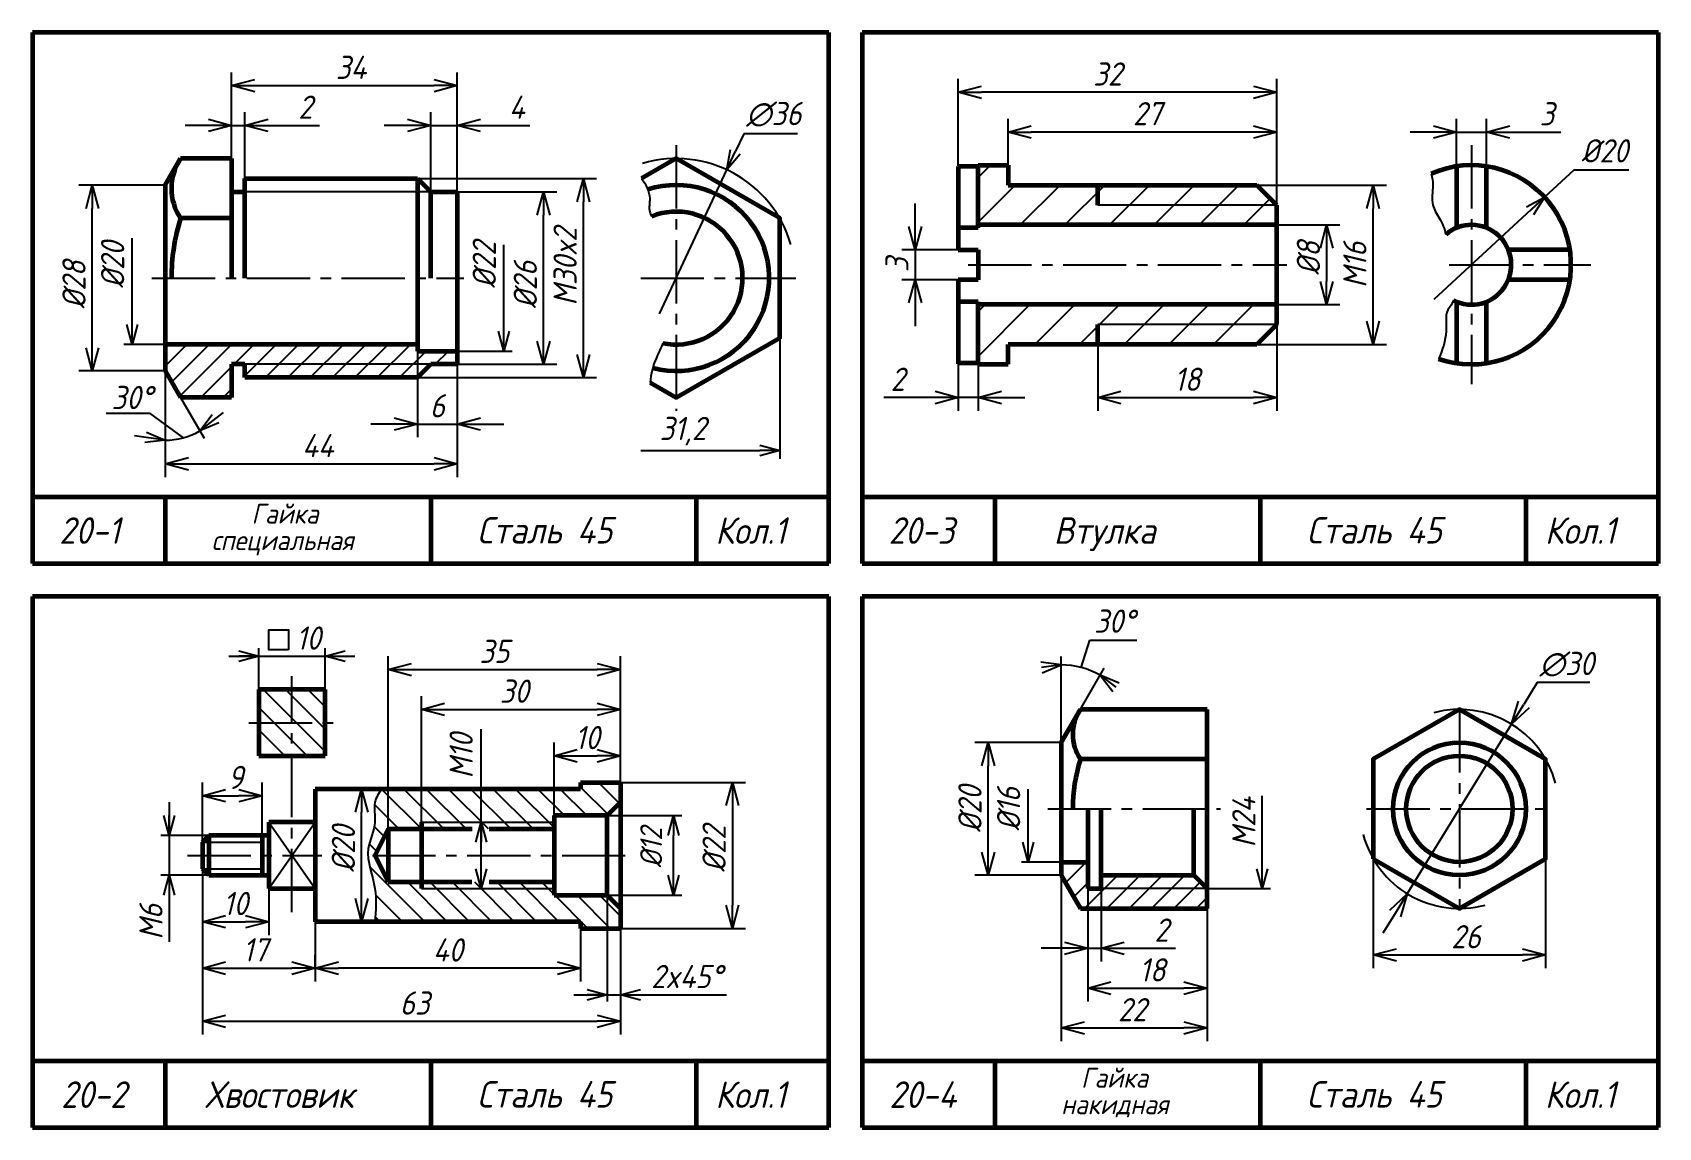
# Model space of a CAD drawing. Header units: millimetres. Extents: x -255 to 513, y 132 to 472.
# Drawn here: x -255 to -10, y 307 to 472 of the extents above; entities that cross this region are included whole.
import ezdxf

# ---------------------------------------------------------------- set-up
doc = ezdxf.new("R2010")
doc.units = ezdxf.units.MM
doc.header["$LTSCALE"] = 0.5
doc.linetypes.add('CENTER2', pattern=[28.575, 19.05, -3.175, 3.175, -3.175])
doc.layers.get('Defpoints').update_dxf_attribs({"color": 5})
doc.styles.get("Standard").update_dxf_attribs({"font": 'isocpeui.ttf', "width": 0.9})
doc.dimstyles.new('Standart 1', dxfattribs={"dimtxt": 3.5, "dimasz": 3.5, "dimexe": 2, "dimexo": 0, "dimgap": 1, "dimtad": 1, "dimtoh": 1, "dimdec": 0, "dimtxsty": 'Standard', "dimblk": 'OPEN30', "dimcen": 2.5, "dimadec": 0, "dimazin": 0, "dimtfac": 1, "dimtdec": 0, "dimtmove": 0, "dimatfit": 3, "dimldrblk": 'DOTSMALL', "dimfxl": 0, "dimarcsym": 0})

# ---------------------------------------------------------------- blocks, each defined once
blk = doc.blocks.new('_Open30')
at = {"color": 0, "linetype": 'ByBlock', "lineweight": -2}
for p, q in [((-1, 0.268), (0, 0)), ((0, 0), (-1, -0.268)), ((0, 0), (-1, 0))]:
    blk.add_line(p, q, dxfattribs=at)
blk = doc.blocks.new('*D78')
at = {"color": 0, "lineweight": -2}
for p, q in [((-67.5, 443), (-58, 443)), ((-60, 439.5), (-60, 434.5)), ((-67.5, 431), (-58, 431))]:
    blk.add_line(p, q, dxfattribs=at)
at = {"layer": 'Defpoints', "color": 0}
for p in [(-67.5, 443), (-67.5, 431), (-60, 431)]:
    blk.add_point(p, dxfattribs=at)
at = {"color": 0, "lineweight": -2, "xscale": 3.5, "yscale": 3.5, "zscale": 3.5}
for p, rotation in [((-60, 443), 90), ((-60, 431), 270)]:
    blk.add_blockref('_Open30', p, dxfattribs=dict(at, rotation=rotation))
at = {"color": 0, "lineweight": -3, "insert": (-62.75, 438), "char_height": 3.5, "attachment_point": 5, "rotation": 90}
blk.add_mtext('%%c8', dxfattribs=at)
blk = doc.blocks.new('_DotSmall')
at = {"color": 0, "linetype": 'ByBlock', "const_width": 0.5}
blk.add_lwpolyline([(-0.0625, 0, 1), (0.0625, 0, 1)], format="xyb", close=True, dxfattribs=at)
blk = doc.blocks.new('*D79')
at = {"color": 0, "lineweight": -2}
for p, q in [((-70.5, 449), (-51, 449)), ((-53, 428.5), (-53, 445.5)), ((-70.5, 425), (-51, 425))]:
    blk.add_line(p, q, dxfattribs=at)
at = {"layer": 'Defpoints', "color": 0}
for p in [(-70.5, 449), (-53, 449), (-70.5, 425)]:
    blk.add_point(p, dxfattribs=at)
at = {"color": 0, "lineweight": -2, "xscale": 3.5, "yscale": 3.5, "zscale": 3.5}
for p, rotation in [((-53, 449), 90), ((-53, 425), 270)]:
    blk.add_blockref('_Open30', p, dxfattribs=dict(at, rotation=rotation))
at = {"color": 0, "lineweight": -3, "insert": (-55.75, 437), "char_height": 3.5, "attachment_point": 5, "rotation": 90}
blk.add_mtext('M16', dxfattribs=at)
blk = doc.blocks.new('*D80')
at = {"color": 0, "lineweight": -2}
for p, q in [((-40.42, 451.83), (-40.42, 459)), ((-35.92, 451.83), (-35.92, 459)), ((-43.92, 457), (-47.42, 457)), ((-40.42, 457), (-35.92, 457)), ((-32.42, 457), (-24.69, 457))]:
    blk.add_line(p, q, dxfattribs=at)
at = {"layer": 'Defpoints', "color": 0}
for p in [(-35.92, 457), (-40.42, 451.83), (-35.92, 451.83)]:
    blk.add_point(p, dxfattribs=at)
at = {"color": 0, "lineweight": -2, "xscale": 3.5, "yscale": 3.5, "zscale": 3.5}
blk.add_blockref('_Open30', (-40.42, 457), dxfattribs=at)
at = {"color": 0, "lineweight": -2, "xscale": 3.5, "yscale": 3.5, "zscale": 3.5, "rotation": 180}
blk.add_blockref('_Open30', (-35.92, 457), dxfattribs=at)
at = {"color": 0, "lineweight": -3, "insert": (-26.8, 459.75), "char_height": 3.5, "attachment_point": 5}
blk.add_mtext('3', dxfattribs=at)
blk = doc.blocks.new('*D81')
at = {"color": 0, "lineweight": -2}
for p, q in [((-67.5, 428), (-67.5, 415)), ((-94.5, 425), (-94.5, 415)), ((-91, 417), (-71, 417))]:
    blk.add_line(p, q, dxfattribs=at)
at = {"layer": 'Defpoints', "color": 0}
for p in [(-67.5, 428), (-94.5, 425), (-67.5, 417)]:
    blk.add_point(p, dxfattribs=at)
at = {"color": 0, "lineweight": -2, "xscale": 3.5, "yscale": 3.5, "zscale": 3.5, "rotation": 180}
blk.add_blockref('_Open30', (-94.5, 417), dxfattribs=at)
at = {"color": 0, "lineweight": -2, "xscale": 3.5, "yscale": 3.5, "zscale": 3.5}
blk.add_blockref('_Open30', (-67.5, 417), dxfattribs=at)
at = {"color": 0, "lineweight": -3, "insert": (-81, 419.75), "char_height": 3.5, "attachment_point": 5}
blk.add_mtext('18', dxfattribs=at)
blk = doc.blocks.new('*D82')
at = {"color": 0, "lineweight": -2}
for p, q in [((-108, 452), (-108, 459)), ((-67.5, 446), (-67.5, 459)), ((-71, 457), (-104.5, 457))]:
    blk.add_line(p, q, dxfattribs=at)
at = {"layer": 'Defpoints', "color": 0}
for p in [(-108, 457), (-108, 452), (-67.5, 446)]:
    blk.add_point(p, dxfattribs=at)
at = {"color": 0, "lineweight": -2, "xscale": 3.5, "yscale": 3.5, "zscale": 3.5, "rotation": 180}
blk.add_blockref('_Open30', (-108, 457), dxfattribs=at)
at = {"color": 0, "lineweight": -2, "xscale": 3.5, "yscale": 3.5, "zscale": 3.5}
blk.add_blockref('_Open30', (-67.5, 457), dxfattribs=at)
at = {"color": 0, "lineweight": -3, "insert": (-87, 459.77), "char_height": 3.5, "attachment_point": 5}
blk.add_mtext('27', dxfattribs=at)
blk = doc.blocks.new('*D83')
at = {"color": 0, "lineweight": -2}
for p, q in [((-115.5, 422.08), (-115.5, 415)), ((-112.5, 422), (-112.5, 415)), ((-119, 417), (-126.74, 417)), ((-112.5, 417), (-115.5, 417)), ((-109, 417), (-105.5, 417))]:
    blk.add_line(p, q, dxfattribs=at)
at = {"layer": 'Defpoints', "color": 0}
for p in [(-115.5, 422.08), (-112.5, 422), (-112.5, 417)]:
    blk.add_point(p, dxfattribs=at)
at = {"color": 0, "lineweight": -2, "xscale": 3.5, "yscale": 3.5, "zscale": 3.5}
blk.add_blockref('_Open30', (-115.5, 417), dxfattribs=at)
at = {"color": 0, "lineweight": -2, "xscale": 3.5, "yscale": 3.5, "zscale": 3.5, "rotation": 180}
blk.add_blockref('_Open30', (-112.5, 417), dxfattribs=at)
at = {"color": 0, "lineweight": -3, "insert": (-124.62, 419.75), "char_height": 3.5, "attachment_point": 5}
blk.add_mtext('2', dxfattribs=at)
blk = doc.blocks.new('*D84')
at = {"color": 0, "lineweight": -2}
for p, q in [((-115.5, 451.92), (-115.5, 465)), ((-67.5, 458.25), (-67.5, 465)), ((-71, 463), (-112, 463))]:
    blk.add_line(p, q, dxfattribs=at)
at = {"layer": 'Defpoints', "color": 0}
for p in [(-115.5, 463), (-67.5, 458.25), (-115.5, 451.92)]:
    blk.add_point(p, dxfattribs=at)
at = {"color": 0, "lineweight": -2, "xscale": 3.5, "yscale": 3.5, "zscale": 3.5, "rotation": 180}
blk.add_blockref('_Open30', (-115.5, 463), dxfattribs=at)
at = {"color": 0, "lineweight": -2, "xscale": 3.5, "yscale": 3.5, "zscale": 3.5}
blk.add_blockref('_Open30', (-67.5, 463), dxfattribs=at)
at = {"color": 0, "lineweight": -3, "insert": (-93, 465.75), "char_height": 3.5, "attachment_point": 5}
blk.add_mtext('32', dxfattribs=at)
blk = doc.blocks.new('*D85')
at = {"color": 0, "lineweight": -2}
for p, q in [((-53, 348), (-53, 331)), ((-27, 348), (-27, 331)), ((-49.5, 333), (-30.5, 333))]:
    blk.add_line(p, q, dxfattribs=at)
at = {"layer": 'Defpoints', "color": 0}
for p in [(-53, 348), (-27, 348), (-27, 333)]:
    blk.add_point(p, dxfattribs=at)
at = {"color": 0, "lineweight": -2, "xscale": 3.5, "yscale": 3.5, "zscale": 3.5, "rotation": 180}
blk.add_blockref('_Open30', (-53, 333), dxfattribs=at)
at = {"color": 0, "lineweight": -2, "xscale": 3.5, "yscale": 3.5, "zscale": 3.5}
blk.add_blockref('_Open30', (-27, 333), dxfattribs=at)
at = {"color": 0, "lineweight": -3, "insert": (-39, 335.75), "char_height": 3.5, "attachment_point": 5}
blk.add_mtext('26', dxfattribs=at)
blk = doc.blocks.new('*D86')
at = {"color": 0, "lineweight": -2}
for p, q in [((-100, 365), (-113, 365)), ((-111, 348.5), (-111, 361.5)), ((-100, 345), (-113, 345))]:
    blk.add_line(p, q, dxfattribs=at)
at = {"layer": 'Defpoints', "color": 0}
for p in [(-111, 365), (-100, 365), (-100, 345)]:
    blk.add_point(p, dxfattribs=at)
at = {"color": 0, "lineweight": -2, "xscale": 3.5, "yscale": 3.5, "zscale": 3.5}
for p, rotation in [((-111, 365), 90), ((-111, 345), 270)]:
    blk.add_blockref('_Open30', p, dxfattribs=dict(at, rotation=rotation))
at = {"color": 0, "lineweight": -3, "insert": (-113.75, 355), "char_height": 3.5, "attachment_point": 5, "rotation": 90}
blk.add_mtext('%%c20', dxfattribs=at)
blk = doc.blocks.new('*D87')
at = {"color": 0, "lineweight": -2}
for p, q in [((-100, 345), (-100, 320)), ((-78, 341), (-78, 320)), ((-96.5, 322), (-81.5, 322))]:
    blk.add_line(p, q, dxfattribs=at)
at = {"layer": 'Defpoints', "color": 0}
for p in [(-100, 345), (-78, 341), (-78, 322)]:
    blk.add_point(p, dxfattribs=at)
at = {"color": 0, "lineweight": -2, "xscale": 3.5, "yscale": 3.5, "zscale": 3.5, "rotation": 180}
blk.add_blockref('_Open30', (-100, 322), dxfattribs=at)
at = {"color": 0, "lineweight": -2, "xscale": 3.5, "yscale": 3.5, "zscale": 3.5}
blk.add_blockref('_Open30', (-78, 322), dxfattribs=at)
at = {"color": 0, "lineweight": -3, "insert": (-89.29, 324.75), "char_height": 3.5, "attachment_point": 5}
blk.add_mtext('22', dxfattribs=at)
blk = doc.blocks.new('*D88')
at = {"color": 0, "lineweight": -2}
for p, q in [((-96, 343), (-96, 326)), ((-78, 341), (-78, 326)), ((-92.5, 328), (-81.5, 328))]:
    blk.add_line(p, q, dxfattribs=at)
at = {"layer": 'Defpoints', "color": 0}
for p in [(-96, 343), (-78, 341), (-78, 328)]:
    blk.add_point(p, dxfattribs=at)
at = {"color": 0, "lineweight": -2, "xscale": 3.5, "yscale": 3.5, "zscale": 3.5, "rotation": 180}
blk.add_blockref('_Open30', (-96, 328), dxfattribs=at)
at = {"color": 0, "lineweight": -2, "xscale": 3.5, "yscale": 3.5, "zscale": 3.5}
blk.add_blockref('_Open30', (-78, 328), dxfattribs=at)
at = {"color": 0, "lineweight": -3, "insert": (-86.26, 330.75), "char_height": 3.5, "attachment_point": 5}
blk.add_mtext('18', dxfattribs=at)
blk = doc.blocks.new('*D89')
at = {"color": 0, "lineweight": -2}
for p, q in [((-96, 343), (-96, 332)), ((-94, 343), (-94, 332)), ((-99.5, 334), (-103, 334)), ((-96, 334), (-94, 334)), ((-90.5, 334), (-82.76, 334))]:
    blk.add_line(p, q, dxfattribs=at)
at = {"layer": 'Defpoints', "color": 0}
for p in [(-96, 343), (-94, 343), (-96, 334)]:
    blk.add_point(p, dxfattribs=at)
at = {"color": 0, "lineweight": -2, "xscale": 3.5, "yscale": 3.5, "zscale": 3.5}
blk.add_blockref('_Open30', (-96, 334), dxfattribs=at)
at = {"color": 0, "lineweight": -2, "xscale": 3.5, "yscale": 3.5, "zscale": 3.5, "rotation": 180}
blk.add_blockref('_Open30', (-94, 334), dxfattribs=at)
at = {"color": 0, "lineweight": -3, "insert": (-84.88, 336.75), "char_height": 3.5, "attachment_point": 5}
blk.add_mtext('2', dxfattribs=at)
blk = doc.blocks.new('*D90')
at = {"color": 0, "lineweight": -2}
for p, q in [((-235, 449), (-248, 449)), ((-246, 424.5), (-246, 445.5)), ((-235, 421), (-248, 421))]:
    blk.add_line(p, q, dxfattribs=at)
at = {"layer": 'Defpoints', "color": 0}
for p in [(-246, 449), (-235, 449), (-235, 421)]:
    blk.add_point(p, dxfattribs=at)
at = {"color": 0, "lineweight": -2, "xscale": 3.5, "yscale": 3.5, "zscale": 3.5}
for p, rotation in [((-246, 449), 90), ((-246, 421), 270)]:
    blk.add_blockref('_Open30', p, dxfattribs=dict(at, rotation=rotation))
at = {"color": 0, "lineweight": -3, "insert": (-248.75, 434), "char_height": 3.5, "attachment_point": 5, "rotation": 90}
blk.add_mtext('%%c28', dxfattribs=at)
blk = doc.blocks.new('*D91')
at = {"color": 0, "lineweight": -2}
for p, q in [((-191, 448), (-176, 448)), ((-178, 425.5), (-178, 444.5)), ((-191, 422), (-176, 422))]:
    blk.add_line(p, q, dxfattribs=at)
at = {"layer": 'Defpoints', "color": 0}
for p in [(-191, 448), (-178, 448), (-191, 422)]:
    blk.add_point(p, dxfattribs=at)
at = {"color": 0, "lineweight": -2, "xscale": 3.5, "yscale": 3.5, "zscale": 3.5}
for p, rotation in [((-178, 448), 90), ((-178, 422), 270)]:
    blk.add_blockref('_Open30', p, dxfattribs=dict(at, rotation=rotation))
at = {"color": 0, "lineweight": -3, "insert": (-180.75, 434), "char_height": 3.5, "attachment_point": 5, "rotation": 90}
blk.add_mtext('%%c26', dxfattribs=at)
blk = doc.blocks.new('*D92')
at = {"color": 0, "lineweight": -2}
for p, q in [((-197, 450), (-170, 450)), ((-172, 423.5), (-172, 446.5)), ((-197, 420), (-170, 420))]:
    blk.add_line(p, q, dxfattribs=at)
at = {"layer": 'Defpoints', "color": 0}
for p in [(-197, 450), (-172, 450), (-197, 420)]:
    blk.add_point(p, dxfattribs=at)
at = {"color": 0, "lineweight": -2, "xscale": 3.5, "yscale": 3.5, "zscale": 3.5}
for p, rotation in [((-172, 450), 90), ((-172, 420), 270)]:
    blk.add_blockref('_Open30', p, dxfattribs=dict(at, rotation=rotation))
at = {"color": 0, "lineweight": -3, "insert": (-174.75, 436.74), "char_height": 3.5, "attachment_point": 5, "rotation": 90}
blk.add_mtext('M30x2', dxfattribs=at)
blk = doc.blocks.new('*D93')
at = {"color": 0, "lineweight": -2}
for p, q in [((-195, 448), (-195, 460)), ((-191, 448), (-191, 460)), ((-198.5, 458), (-202, 458)), ((-195, 458), (-191, 458)), ((-187.5, 458), (-180.06, 458))]:
    blk.add_line(p, q, dxfattribs=at)
at = {"layer": 'Defpoints', "color": 0}
for p in [(-195, 458), (-195, 448), (-191, 448)]:
    blk.add_point(p, dxfattribs=at)
at = {"color": 0, "lineweight": -2, "xscale": 3.5, "yscale": 3.5, "zscale": 3.5}
blk.add_blockref('_Open30', (-195, 458), dxfattribs=at)
at = {"color": 0, "lineweight": -2, "xscale": 3.5, "yscale": 3.5, "zscale": 3.5, "rotation": 180}
blk.add_blockref('_Open30', (-191, 458), dxfattribs=at)
at = {"color": 0, "lineweight": -3, "insert": (-182.03, 460.75), "char_height": 3.5, "attachment_point": 5}
blk.add_mtext('4', dxfattribs=at)
blk = doc.blocks.new('*D94')
at = {"color": 0, "lineweight": -2}
for p, q in [((-225, 453), (-225, 466)), ((-191, 456.25), (-191, 466)), ((-221.5, 464), (-194.5, 464))]:
    blk.add_line(p, q, dxfattribs=at)
at = {"layer": 'Defpoints', "color": 0}
for p in [(-191, 464), (-191, 456.25), (-225, 453)]:
    blk.add_point(p, dxfattribs=at)
at = {"color": 0, "lineweight": -2, "xscale": 3.5, "yscale": 3.5, "zscale": 3.5, "rotation": 180}
blk.add_blockref('_Open30', (-225, 464), dxfattribs=at)
at = {"color": 0, "lineweight": -2, "xscale": 3.5, "yscale": 3.5, "zscale": 3.5}
blk.add_blockref('_Open30', (-191, 464), dxfattribs=at)
at = {"color": 0, "lineweight": -3, "insert": (-207, 466.75), "char_height": 3.5, "attachment_point": 5}
blk.add_mtext('34', dxfattribs=at)
blk = doc.blocks.new('*D95')
at = {"color": 0, "lineweight": -2}
for p, q in [((-225, 453), (-225, 460)), ((-223, 450), (-223, 460)), ((-228.5, 458), (-232, 458)), ((-225, 458), (-223, 458)), ((-219.5, 458), (-211.76, 458))]:
    blk.add_line(p, q, dxfattribs=at)
at = {"layer": 'Defpoints', "color": 0}
for p in [(-225, 458), (-225, 453), (-223, 450)]:
    blk.add_point(p, dxfattribs=at)
at = {"color": 0, "lineweight": -2, "xscale": 3.5, "yscale": 3.5, "zscale": 3.5}
blk.add_blockref('_Open30', (-225, 458), dxfattribs=at)
at = {"color": 0, "lineweight": -2, "xscale": 3.5, "yscale": 3.5, "zscale": 3.5, "rotation": 180}
blk.add_blockref('_Open30', (-223, 458), dxfattribs=at)
at = {"color": 0, "lineweight": -3, "insert": (-213.88, 460.75), "char_height": 3.5, "attachment_point": 5}
blk.add_mtext('2', dxfattribs=at)
blk = doc.blocks.new('*D96')
at = {"color": 0, "lineweight": -2}
for p, q in [((-197, 424), (-197, 411)), ((-191, 424), (-191, 411)), ((-200.5, 413), (-204, 413)), ((-197, 413), (-191, 413)), ((-187.5, 413), (-184, 413))]:
    blk.add_line(p, q, dxfattribs=at)
at = {"layer": 'Defpoints', "color": 0}
for p in [(-197, 424), (-191, 424), (-191, 413)]:
    blk.add_point(p, dxfattribs=at)
at = {"color": 0, "lineweight": -2, "xscale": 3.5, "yscale": 3.5, "zscale": 3.5}
blk.add_blockref('_Open30', (-197, 413), dxfattribs=at)
at = {"color": 0, "lineweight": -2, "xscale": 3.5, "yscale": 3.5, "zscale": 3.5, "rotation": 180}
blk.add_blockref('_Open30', (-191, 413), dxfattribs=at)
at = {"color": 0, "lineweight": -3, "insert": (-194, 415.75), "char_height": 3.5, "attachment_point": 5}
blk.add_mtext('6', dxfattribs=at)
blk = doc.blocks.new('*D97')
at = {"color": 0, "lineweight": -2}
for p, q in [((-235, 421), (-235, 405)), ((-191, 411.75), (-191, 405)), ((-231.5, 407), (-194.5, 407))]:
    blk.add_line(p, q, dxfattribs=at)
at = {"layer": 'Defpoints', "color": 0}
for p in [(-235, 421), (-191, 411.75), (-191, 407)]:
    blk.add_point(p, dxfattribs=at)
at = {"color": 0, "lineweight": -2, "xscale": 3.5, "yscale": 3.5, "zscale": 3.5, "rotation": 180}
blk.add_blockref('_Open30', (-235, 407), dxfattribs=at)
at = {"color": 0, "lineweight": -2, "xscale": 3.5, "yscale": 3.5, "zscale": 3.5}
blk.add_blockref('_Open30', (-191, 407), dxfattribs=at)
at = {"color": 0, "lineweight": -3, "insert": (-212, 409.75), "char_height": 3.5, "attachment_point": 5}
blk.add_mtext('44', dxfattribs=at)
blk = doc.blocks.new('*D98')
at = {"color": 0, "lineweight": -2}
for p, q in [((-229.41, 350), (-229.41, 359)), ((-220.41, 350), (-220.41, 359)), ((-225.91, 357), (-223.91, 357))]:
    blk.add_line(p, q, dxfattribs=at)
at = {"layer": 'Defpoints', "color": 0}
for p in [(-220.41, 357), (-229.41, 350), (-220.41, 350)]:
    blk.add_point(p, dxfattribs=at)
at = {"color": 0, "lineweight": -2, "xscale": 3.5, "yscale": 3.5, "zscale": 3.5, "rotation": 180}
blk.add_blockref('_Open30', (-229.41, 357), dxfattribs=at)
at = {"color": 0, "lineweight": -2, "xscale": 3.5, "yscale": 3.5, "zscale": 3.5}
blk.add_blockref('_Open30', (-220.41, 357), dxfattribs=at)
at = {"color": 0, "lineweight": -3, "insert": (-224.41, 359.75), "char_height": 3.5, "attachment_point": 5}
blk.add_mtext('9', dxfattribs=at)
blk = doc.blocks.new('*D99')
at = {"color": 0, "lineweight": -2}
for p, q in [((-229.41, 346), (-229.41, 336)), ((-219.41, 343), (-219.41, 336)), ((-225.91, 338), (-222.91, 338))]:
    blk.add_line(p, q, dxfattribs=at)
at = {"layer": 'Defpoints', "color": 0}
for p in [(-229.41, 346), (-219.41, 343), (-219.41, 338)]:
    blk.add_point(p, dxfattribs=at)
at = {"color": 0, "lineweight": -2, "xscale": 3.5, "yscale": 3.5, "zscale": 3.5, "rotation": 180}
blk.add_blockref('_Open30', (-229.41, 338), dxfattribs=at)
at = {"color": 0, "lineweight": -2, "xscale": 3.5, "yscale": 3.5, "zscale": 3.5}
blk.add_blockref('_Open30', (-219.41, 338), dxfattribs=at)
at = {"color": 0, "lineweight": -3, "insert": (-224.41, 340.75), "char_height": 3.5, "attachment_point": 5}
blk.add_mtext('10', dxfattribs=at)
blk = doc.blocks.new('*D100')
at = {"color": 0, "lineweight": -2}
for p, q in [((-229.41, 337), (-229.41, 329)), ((-212.41, 338), (-212.41, 329)), ((-225.91, 331), (-215.91, 331))]:
    blk.add_line(p, q, dxfattribs=at)
at = {"layer": 'Defpoints', "color": 0}
for p in [(-229.41, 337), (-212.41, 338), (-212.41, 331)]:
    blk.add_point(p, dxfattribs=at)
at = {"color": 0, "lineweight": -2, "xscale": 3.5, "yscale": 3.5, "zscale": 3.5, "rotation": 180}
blk.add_blockref('_Open30', (-229.41, 331), dxfattribs=at)
at = {"color": 0, "lineweight": -2, "xscale": 3.5, "yscale": 3.5, "zscale": 3.5}
blk.add_blockref('_Open30', (-212.41, 331), dxfattribs=at)
at = {"color": 0, "lineweight": -3, "insert": (-221.41, 333.77), "char_height": 3.5, "attachment_point": 5}
blk.add_mtext('17', dxfattribs=at)
blk = doc.blocks.new('*D101')
at = {"color": 0, "lineweight": -2}
for p, q in [((-172.41, 337), (-172.41, 329)), ((-212.41, 331), (-212.41, 333)), ((-175.91, 331), (-208.91, 331))]:
    blk.add_line(p, q, dxfattribs=at)
at = {"layer": 'Defpoints', "color": 0}
for p in [(-172.41, 337), (-212.41, 331), (-212.41, 331)]:
    blk.add_point(p, dxfattribs=at)
at = {"color": 0, "lineweight": -2, "xscale": 3.5, "yscale": 3.5, "zscale": 3.5, "rotation": 180}
blk.add_blockref('_Open30', (-212.41, 331), dxfattribs=at)
at = {"color": 0, "lineweight": -2, "xscale": 3.5, "yscale": 3.5, "zscale": 3.5}
blk.add_blockref('_Open30', (-172.41, 331), dxfattribs=at)
at = {"color": 0, "lineweight": -3, "insert": (-192.41, 333.75), "char_height": 3.5, "attachment_point": 5}
blk.add_mtext('40', dxfattribs=at)
blk = doc.blocks.new('*D102')
at = {"color": 0, "lineweight": -2}
for p, q in [((-166.41, 337), (-166.41, 321)), ((-229.41, 330), (-229.41, 321)), ((-225.91, 323), (-169.91, 323))]:
    blk.add_line(p, q, dxfattribs=at)
at = {"layer": 'Defpoints', "color": 0}
for p in [(-166.41, 337), (-229.41, 330), (-166.41, 323)]:
    blk.add_point(p, dxfattribs=at)
at = {"color": 0, "lineweight": -2, "xscale": 3.5, "yscale": 3.5, "zscale": 3.5, "rotation": 180}
blk.add_blockref('_Open30', (-229.41, 323), dxfattribs=at)
at = {"color": 0, "lineweight": -2, "xscale": 3.5, "yscale": 3.5, "zscale": 3.5}
blk.add_blockref('_Open30', (-166.41, 323), dxfattribs=at)
at = {"color": 0, "lineweight": -3, "insert": (-197.41, 325.75), "char_height": 3.5, "attachment_point": 5}
blk.add_mtext('63', dxfattribs=at)
blk = doc.blocks.new('*D103')
at = {"color": 0, "lineweight": -2}
for p, q in [((-201.41, 352), (-201.41, 378)), ((-166.41, 359), (-166.41, 378)), ((-197.91, 376), (-169.91, 376))]:
    blk.add_line(p, q, dxfattribs=at)
at = {"layer": 'Defpoints', "color": 0}
for p in [(-166.41, 376), (-166.41, 359), (-201.41, 352)]:
    blk.add_point(p, dxfattribs=at)
at = {"color": 0, "lineweight": -2, "xscale": 3.5, "yscale": 3.5, "zscale": 3.5, "rotation": 180}
blk.add_blockref('_Open30', (-201.41, 376), dxfattribs=at)
at = {"color": 0, "lineweight": -2, "xscale": 3.5, "yscale": 3.5, "zscale": 3.5}
blk.add_blockref('_Open30', (-166.41, 376), dxfattribs=at)
at = {"color": 0, "lineweight": -3, "insert": (-185.41, 378.75), "char_height": 3.5, "attachment_point": 5}
blk.add_mtext('35', dxfattribs=at)
blk = doc.blocks.new('*D104')
at = {"color": 0, "lineweight": -2}
for p, q in [((-196.41, 353), (-196.41, 372)), ((-192.91, 370), (-169.91, 370)), ((-166.41, 359), (-166.41, 372))]:
    blk.add_line(p, q, dxfattribs=at)
at = {"layer": 'Defpoints', "color": 0}
for p in [(-166.41, 370), (-166.41, 359), (-196.41, 353)]:
    blk.add_point(p, dxfattribs=at)
at = {"color": 0, "lineweight": -2, "xscale": 3.5, "yscale": 3.5, "zscale": 3.5, "rotation": 180}
blk.add_blockref('_Open30', (-196.41, 370), dxfattribs=at)
at = {"color": 0, "lineweight": -2, "xscale": 3.5, "yscale": 3.5, "zscale": 3.5}
blk.add_blockref('_Open30', (-166.41, 370), dxfattribs=at)
at = {"color": 0, "lineweight": -3, "insert": (-182.41, 372.75), "char_height": 3.5, "attachment_point": 5}
blk.add_mtext('30', dxfattribs=at)
blk = doc.blocks.new('*D105')
at = {"color": 0, "lineweight": -2}
for p, q in [((-176.41, 354), (-176.41, 365)), ((-172.91, 363), (-169.91, 363)), ((-166.41, 359), (-166.41, 365))]:
    blk.add_line(p, q, dxfattribs=at)
at = {"layer": 'Defpoints', "color": 0}
for p in [(-166.41, 363), (-166.41, 359), (-176.41, 354)]:
    blk.add_point(p, dxfattribs=at)
at = {"color": 0, "lineweight": -2, "xscale": 3.5, "yscale": 3.5, "zscale": 3.5, "rotation": 180}
blk.add_blockref('_Open30', (-176.41, 363), dxfattribs=at)
at = {"color": 0, "lineweight": -2, "xscale": 3.5, "yscale": 3.5, "zscale": 3.5}
blk.add_blockref('_Open30', (-166.41, 363), dxfattribs=at)
at = {"color": 0, "lineweight": -3, "insert": (-171.41, 365.75), "char_height": 3.5, "attachment_point": 5}
blk.add_mtext('10', dxfattribs=at)
blk = doc.blocks.new('*D106')
at = {"color": 0, "lineweight": -2}
for p, q in [((-166.41, 359), (-147.55, 359)), ((-149.55, 355.5), (-149.55, 340.5)), ((-166.41, 337), (-147.55, 337))]:
    blk.add_line(p, q, dxfattribs=at)
at = {"layer": 'Defpoints', "color": 0}
for p in [(-166.41, 359), (-166.41, 337), (-149.55, 337)]:
    blk.add_point(p, dxfattribs=at)
at = {"color": 0, "lineweight": -2, "xscale": 3.5, "yscale": 3.5, "zscale": 3.5}
for p, rotation in [((-149.55, 359), 90), ((-149.55, 337), 270)]:
    blk.add_blockref('_Open30', p, dxfattribs=dict(at, rotation=rotation))
at = {"color": 0, "lineweight": -3, "insert": (-152.3, 349), "char_height": 3.5, "attachment_point": 5, "rotation": 90}
blk.add_mtext('%%c22', dxfattribs=at)
blk = doc.blocks.new('*D107')
at = {"color": 0, "lineweight": -2}
for p, q in [((-207.41, 358), (-203.41, 358)), ((-205.41, 341.5), (-205.41, 354.5)), ((-207.41, 338), (-203.41, 338))]:
    blk.add_line(p, q, dxfattribs=at)
at = {"layer": 'Defpoints', "color": 0}
for p in [(-207.41, 358), (-205.41, 358), (-207.41, 338)]:
    blk.add_point(p, dxfattribs=at)
at = {"color": 0, "lineweight": -2, "xscale": 3.5, "yscale": 3.5, "zscale": 3.5}
for p, rotation in [((-205.41, 358), 90), ((-205.41, 338), 270)]:
    blk.add_blockref('_Open30', p, dxfattribs=dict(at, rotation=rotation))
at = {"color": 0, "lineweight": -3, "insert": (-208.16, 349), "char_height": 3.5, "attachment_point": 5, "rotation": 90}
blk.add_mtext('%%c20', dxfattribs=at)
blk = doc.blocks.new('*D108')
at = {"color": 0, "lineweight": -2}
for p, q in [((-28.28, 374.05), (-30.3, 370.76)), ((-20.35, 374.05), (-28.28, 374.05)), ((-47.86, 342.23), (-32.14, 367.77)), ((-49.7, 339.24), (-51.53, 336.26))]:
    blk.add_line(p, q, dxfattribs=at)
at = {"layer": 'Defpoints', "color": 0}
for p in [(-32.14, 367.77), (-47.86, 342.23)]:
    blk.add_point(p, dxfattribs=at)
at = {"color": 0, "lineweight": -2, "xscale": 3.5, "yscale": 3.5, "zscale": 3.5}
for p, rotation in [((-32.14, 367.77), 238.3924977537511), ((-47.86, 342.23), 58.39249775375114)]:
    blk.add_blockref('_Open30', p, dxfattribs=dict(at, rotation=rotation))
at = {"color": 0, "lineweight": -3, "insert": (-23.81, 376.8), "char_height": 3.5, "attachment_point": 5}
blk.add_mtext('∅30', dxfattribs=at)
blk = doc.blocks.new('*D109')
at = {"color": 0, "lineweight": -2}
for p, q in [((-122, 442.75), (-122, 446.25)), ((-115.5, 439.25), (-124, 439.25)), ((-122, 439.25), (-122, 434.75)), ((-115.5, 434.75), (-124, 434.75)), ((-122, 431.25), (-122, 427.75))]:
    blk.add_line(p, q, dxfattribs=at)
at = {"layer": 'Defpoints', "color": 0}
for p in [(-115.5, 439.25), (-122, 434.75), (-115.5, 434.75)]:
    blk.add_point(p, dxfattribs=at)
at = {"color": 0, "lineweight": -2, "xscale": 3.5, "yscale": 3.5, "zscale": 3.5}
for p, rotation in [((-122, 439.25), 270), ((-122, 434.75), 90)]:
    blk.add_blockref('_Open30', p, dxfattribs=dict(at, rotation=rotation))
at = {"color": 0, "lineweight": -3, "insert": (-124.75, 437), "char_height": 3.5, "attachment_point": 5, "rotation": 90}
blk.add_mtext('3', dxfattribs=at)

msp = doc.modelspace()

# ---------------------------------------------------------------- hatches: boundary and pattern name
at = {"lineweight": -3}
h = msp.add_hatch(dxfattribs=at)
h.set_pattern_fill('ANSI31', scale=1.5, style=0)
h.set_pattern_definition([(45, (-189, 212), (-3.3676, 3.3676), [])])
h.paths.add_polyline_path([(-108, 449), (-108, 452), (-112.5, 452), (-112.5, 443), (-67.5, 443), (-67.5, 446), (-94.5, 446), (-94.5, 449)])
h.paths.add_polyline_path([(-67.5, 446), (-70.5, 449), (-94.5, 449), (-94.5, 446)])
h.paths.add_polyline_path([(-94.5, 425), (-94.5, 428), (-67.5, 428), (-67.5, 431), (-112.5, 431), (-112.5, 422.08), (-108, 422), (-108, 425)])
h.paths.add_polyline_path([(-94.5, 425), (-70.5, 425), (-67.5, 428), (-67.5, 428), (-94.5, 428)], flags=17)
h = msp.add_hatch(dxfattribs=at)
h.set_pattern_fill('ANSI31', scale=0.75, style=0)
h.set_pattern_definition([(45, (-280, 370), (-1.6838, 1.6838), [])])
h.paths.add_polyline_path([(-195, 422), (-191, 422), (-191, 424), (-197, 424), (-197, 425), (-235, 425), (-235, 421), (-232.69, 417), (-225, 417), (-225, 422), (-223, 422)])
h.paths.add_polyline_path([(-223, 422), (-223, 420), (-197, 420), (-195, 422)], flags=17)
h = msp.add_hatch(dxfattribs=at)
h.set_pattern_fill('ANSI31', scale=0.75, angle=90, style=0)
h.set_pattern_definition([(135, (-406.412, 283), (-1.683798, -1.683798), [])])
h.paths.add_polyline_path([(-210.91, 368), (-215.91, 368), (-215.91, 363), (-210.91, 363)])
h.paths.add_polyline_path([(-210.91, 373), (-215.91, 373), (-215.91, 368), (-210.91, 368)])
h.paths.add_polyline_path([(-215.91, 373), (-220.91, 373), (-220.91, 368), (-215.91, 368)])
h.paths.add_polyline_path([(-215.91, 368), (-220.91, 368), (-220.91, 363), (-215.91, 363)])
h = msp.add_hatch(dxfattribs=at)
h.set_pattern_fill('ANSI31', scale=0.75, angle=90, style=0)
h.set_pattern_definition([(135, (19, -52), (-1.683798, -1.683798), [])])
edge = h.paths.add_edge_path()
edge.add_line((-168.41, 354), (-166.41, 356))
edge.add_line((-166.41, 356), (-166.41, 359))
edge.add_line((-166.41, 359), (-172.41, 359))
edge.add_line((-172.41, 359), (-172.41, 358))
edge.add_line((-172.41, 358), (-202.41, 358))
edge.add_spline(control_points=[(-202.41, 358), (-202.83, 357.35), (-203.82, 355.84), (-202.97, 352.56), (-205.31, 348.41), (-202.97, 343.36), (-203.28, 339.67), (-203.41, 338)], knot_values=[0, 0, 0, 0, 2.236068, 5.236068, 9.359174, 15.441936, 20.441936, 20.441936, 20.441936, 20.441936], degree=3, periodic=0)
edge.add_line((-203.41, 338), (-172.41, 338))
edge.add_line((-172.41, 338), (-172.41, 337))
edge.add_line((-172.41, 337), (-166.41, 337))
edge.add_line((-166.41, 337), (-166.41, 340))
edge.add_line((-166.41, 340), (-168.41, 342))
edge.add_line((-168.41, 342), (-176.41, 342))
edge.add_line((-176.41, 342), (-176.41, 344))
edge.add_line((-176.41, 344), (-186.17, 344))
edge.add_line((-186.17, 344), (-188.8, 344))
edge.add_line((-188.8, 344), (-201.41, 344))
edge.add_line((-201.41, 344), (-203.41, 348))
edge.add_line((-203.41, 348), (-201.41, 352))
edge.add_line((-201.41, 352), (-188.73, 352))
edge.add_line((-188.73, 352), (-186.21, 352))
edge.add_line((-186.21, 352), (-176.41, 352))
edge.add_line((-176.41, 352), (-176.41, 354))
edge.add_line((-176.41, 354), (-168.41, 354))
h = msp.add_hatch(dxfattribs=at)
h.set_pattern_fill('ANSI31', scale=0.75, style=0)
h.set_pattern_definition([(45, (-285, 202), (-1.683798, 1.683798), [])])
h.paths.add_polyline_path([(-97.11, 340), (-78, 340), (-78, 343), (-94, 343), (-96, 343), (-96, 347), (-100, 347), (-100, 345)])
h.paths.add_polyline_path([(-78, 343), (-80, 345), (-94, 345), (-94, 343)], flags=17)

# ---------------------------------------------------------------- linework, layer by layer
at = {"color": 7, "lineweight": 60}
for p, q in [((-135, 472), (-255, 472)), ((-255, 472), (-255, 392)), ((-135, 392), (-135, 472)), ((-10, 472), (-130, 472)), ((-130, 472), (-130, 392)), ((-10, 392), (-10, 472)), ((-235, 449), (-232.69, 453)), ((-225, 453), (-232.69, 453)), ((-225, 453), (-225, 435)), ((-115.5, 451.83), (-115.5, 439.25)), ((-112.5, 451.83), (-115.5, 451.83)), ((-112.5, 452), (-108, 452)), ((-112.5, 442.56), (-112.5, 452)), ((-108, 452), (-108, 449)), ((-40.42, 451.83), (-40.42, 442.56)), ((-35.92, 442.56), (-35.92, 451.83)), ((-235, 449), (-235, 421)), ((-223, 435), (-223, 450)), ((-223, 450), (-197, 450)), ((-197, 450), (-195, 448)), ((-197, 450), (-197, 424)), ((-108, 449), (-70.5, 449)), ((-94.5, 446), (-94.5, 449)), ((-67.5, 446), (-70.5, 449)), ((-225, 448), (-223, 448)), ((-195, 448), (-191, 448)), ((-195, 435), (-195, 448)), ((-191, 448), (-191, 422)), ((-191, 446), (-191, 446)), ((-67.5, 428), (-67.5, 446)), ((-225, 444), (-232.69, 444)), ((-112.5, 442.56), (-115.5, 442.56)), ((-67.5, 443), (-112.5, 443)), ((-115.5, 439.25), (-112.5, 439.25)), ((-112.5, 439.25), (-112.5, 434.75)), ((-23.34, 439.25), (-32.61, 439.25)), ((-112.5, 434.75), (-115.5, 434.75)), ((-115.5, 434.75), (-115.5, 422.08)), ((-23.34, 434.75), (-32.61, 434.75)), ((-112.5, 431.44), (-115.5, 431.44)), ((-112.5, 422), (-112.5, 431.44)), ((-40.42, 431.44), (-40.42, 422.17)), ((-35.92, 422.17), (-35.92, 431.44)), ((-67.5, 431), (-112.5, 431)), ((-94.5, 425), (-94.5, 428)), ((-67.5, 428), (-70.5, 425)), ((-197, 425), (-235, 425)), ((-197, 424), (-191, 424)), ((-70.5, 425), (-108, 425)), ((-108, 422), (-108, 425)), ((-223, 422), (-225, 422)), ((-225, 422), (-225, 417)), ((-223, 420), (-223, 422)), ((-197, 420), (-195, 422)), ((-191, 422), (-195, 422)), ((-112.5, 422.17), (-115.5, 422.17)), ((-112.5, 422), (-108, 422)), ((-235, 421), (-232.69, 417)), ((-197, 420), (-223, 420)), ((-225, 417), (-232.69, 417)), ((-135, 402), (-255, 402)), ((-235, 402), (-235, 392)), ((-195, 402), (-195, 392)), ((-155, 402), (-155, 392)), ((-10, 402), (-130, 402)), ((-110, 402), (-110, 392)), ((-70, 402), (-70, 392)), ((-30, 402), (-30, 392)), ((-255, 392), (-135, 392)), ((-130, 392), (-10, 392)), ((-135, 387), (-255, 387)), ((-255, 387), (-255, 307)), ((-135, 307), (-135, 387)), ((-10, 387), (-130, 387)), ((-130, 387), (-130, 307)), ((-10, 307), (-10, 387)), ((-210.91, 373), (-220.91, 373)), ((-220.91, 373), (-220.91, 363)), ((-210.91, 363), (-210.91, 373)), ((-100, 365), (-97.11, 370)), ((-78, 370), (-97.11, 370)), ((-78, 340), (-78, 370)), ((-220.91, 363), (-210.91, 363)), ((-100, 365), (-100, 345)), ((-78, 362.5), (-97.11, 362.5)), ((-202.41, 358), (-212.41, 358)), ((-212.41, 358), (-212.41, 338)), ((-172.41, 358), (-202.41, 358)), ((-172.41, 359), (-172.41, 358)), ((-172.41, 359), (-166.41, 359)), ((-166.41, 359), (-166.41, 356)), ((-168.41, 354), (-166.41, 356)), ((-166.41, 356), (-166.41, 340)), ((-212.41, 353), (-219.41, 353)), ((-219.41, 353), (-219.41, 343)), ((-196.41, 353), (-196.41, 343)), ((-176.41, 354), (-176.41, 352)), ((-168.41, 354), (-176.41, 354)), ((-168.41, 342), (-168.41, 354)), ((-96, 355), (-96, 343)), ((-94, 343), (-94, 355)), ((-80, 345), (-80, 355)), ((-229.41, 350), (-228.41, 351)), ((-219.41, 351), (-228.41, 351)), ((-228.41, 351), (-228.41, 345)), ((-220.41, 351), (-220.41, 345)), ((-201.41, 352), (-203.41, 348)), ((-201.41, 352), (-201.41, 344)), ((-201.41, 352), (-188.73, 352)), ((-186.21, 352), (-176.41, 352)), ((-176.41, 352), (-176.41, 344)), ((-229.41, 350), (-229.41, 346)), ((-203.41, 348), (-201.41, 344)), ((-228.41, 345), (-229.41, 346)), ((-100, 347), (-96, 347)), ((-228.41, 345), (-219.41, 345)), ((-219.41, 343), (-212.41, 343)), ((-201.41, 344), (-188.8, 344)), ((-186.17, 344), (-176.41, 344)), ((-176.41, 344), (-176.41, 342)), ((-100, 345), (-97.11, 340)), ((-96, 343), (-94, 343)), ((-94, 345), (-80, 345)), ((-80, 345), (-78, 343)), ((-176.41, 342), (-168.41, 342)), ((-168.41, 342), (-166.41, 340)), ((-166.41, 340), (-166.41, 337)), ((-97.11, 340), (-78, 340)), ((-203.41, 338), (-212.41, 338)), ((-172.41, 338), (-203.41, 338)), ((-172.41, 338), (-172.41, 337)), ((-172.41, 337), (-166.41, 337)), ((-135, 317), (-255, 317)), ((-235, 317), (-235, 307)), ((-195, 317), (-195, 307)), ((-155, 317), (-155, 307)), ((-10, 317), (-130, 317)), ((-110, 317), (-110, 307)), ((-70, 317), (-70, 307)), ((-30, 317), (-30, 307)), ((-255, 307), (-135, 307)), ((-130, 307), (-10, 307))]:
    msp.add_line(p, q, dxfattribs=at)
at = {"color": 7, "lineweight": -3}
for p, q in [((-147.84, 456.74), (-149.11, 454.02)), ((-139.74, 456.74), (-147.84, 456.74)), ((-160.52, 429.61), (-150.38, 451.31)), ((-22.74, 451.24), (-27.15, 447.17)), ((-14.45, 451.24), (-22.74, 451.24)), ((-195, 448), (-223, 448)), ((-67.5, 446), (-94.5, 446)), ((-43.81, 431.8), (-27.15, 447.17)), ((-240, 428), (-240, 441)), ((-184, 427), (-184, 440)), ((-67.5, 428), (-94.5, 428)), ((-235, 425), (-241.25, 425)), ((-191, 424), (-182.75, 424)), ((-142.41, 426), (-142.41, 407.75)), ((-195, 422), (-223, 422)), ((-235, 421), (-235, 409.31)), ((-232.69, 417), (-229.15, 410.88)), ((-243.89, 414.65), (-237.39, 414.65)), ((-237.39, 414.65), (-232.28, 410.92)), ((-229.78, 411.96), (-226.24, 414.75)), ((-229.78, 411.96), (-227.92, 414.45)), ((-237.85, 411.79), (-235, 410.56)), ((-226.93, 413.18), (-229.78, 411.96)), ((-235, 410.56), (-239.64, 411.23)), ((-235, 410.56), (-238.08, 410.2)), ((-163.35, 409), (-145.41, 409)), ((-96.98, 376.32), (-95.7, 380.41)), ((-95.7, 380.41), (-88.59, 380.41)), ((-225.41, 378), (-206.41, 378)), ((-220.91, 373), (-220.91, 379.25)), ((-210.91, 373), (-210.91, 379.25)), ((-100, 365), (-100, 377.96)), ((-97.69, 369), (-93.52, 376.23)), ((-187.41, 346), (-187.41, 367)), ((-105, 350), (-105, 358)), ((-234.41, 356), (-234.41, 335)), ((-69.73, 346), (-69.73, 357)), ((-219.41, 343), (-212.41, 353)), ((-219.41, 353), (-212.41, 343)), ((-196.41, 353), (-176.41, 353)), ((-168.41, 354), (-157.16, 354)), ((-228.41, 351), (-235.66, 351)), ((-158.41, 345), (-158.41, 351)), ((-229.41, 350), (-220.41, 350)), ((-229.41, 346), (-220.41, 346)), ((-100, 347), (-106, 347)), ((-228.41, 345), (-235.66, 345)), ((-196.41, 343), (-176.41, 343)), ((-78, 343), (-94, 343)), ((-78, 343), (-68.48, 343)), ((-168.41, 342), (-168.41, 326)), ((-168.41, 342), (-157.16, 342)), ((-166.41, 337), (-166.41, 324.75)), ((-173.41, 327), (-150.41, 327))]:
    msp.add_line(p, q, dxfattribs=at)
at = {"color": 7, "linetype": 'CENTER2', "lineweight": -3}
for p, q in [((-158, 455), (-158, 415)), ((-38.17, 455), (-38.17, 419)), ((-114, 437), (-66, 437)), ((-41.55, 437), (-20.17, 437)), ((-237, 435), (-190, 435)), ((-163.35, 435), (-140, 435)), ((-215.91, 339.45), (-215.91, 375)), ((-40, 370), (-40, 340)), ((-222.41, 368), (-209.41, 368)), ((-102, 355), (-76, 355)), ((-54, 355), (-26, 355)), ((-231.63, 348), (-211.41, 348)), ((-203.79, 348), (-165.41, 348))]:
    msp.add_line(p, q, dxfattribs=at)
at = {"color": 7, "lineweight": 60}
msp.add_lwpolyline([(-161.94, 419.27), (-158, 417), (-142.41, 426), (-142.41, 444), (-158, 453), (-163.23, 449.98)], dxfattribs=at)
at = {"color": 7, "lineweight": -3}
msp.add_lwpolyline([(-216.41, 379), (-219.41, 379), (-219.41, 382), (-216.41, 382)], close=True, dxfattribs=at)
at = {"color": 7, "lineweight": 60}
msp.add_lwpolyline([(-52.99, 347.5), (-40, 340), (-27.01, 347.5), (-27.01, 362.5), (-40, 370), (-52.99, 362.5)], close=True, dxfattribs=at)
for radius in [10, 8]:
    msp.add_circle((-40, 355), radius, dxfattribs=at)
for centre, radius, start, end in [((-226.11, 448.5), 7.97, 145.6158, 214.3843), ((-38.17, 437), 15, 250.6921, 113.8526), ((-158, 435), 14, 255.3544, 107.8236), ((-204.3, 435), 29.78, 162.412, 180), ((-158, 435), 10, 258.274, 111.7815), ((-38.17, 437), 6, 243.0499, 130.4649), ((-91.63, 366.25), 6.64, 145.6158, 214.3842), ((-73.45, 355), 24.82, 162.412, 180)]:
    msp.add_arc(centre, radius, start, end, dxfattribs=at)
at = {"color": 7, "lineweight": -3}
for centre, radius, start, end in [((-158, 435), 18, 16.3895, 106.3895), ((-235, 421), 10.44, 270, 300), ((-100, 365), 11.71, 60, 90), ((-40, 355), 15, 14.9314, 104.9314), ((-40, 355), 15, 194.9314, 284.9314)]:
    msp.add_arc(centre, radius, start, end, dxfattribs=at)
for points, knots in [([(-163.23, 449.98), (-162.56, 449.05), (-161.71, 447.49), (-162.21, 445.36), (-161.84, 444.52), (-161.71, 444.29)], [1.200601, 1.200601, 1.200601, 1.200601, 4.472136, 6.472136, 7.25109, 7.25109, 7.25109, 7.25109]), ([(-44.24, 450.72), (-44.1, 450.16), (-43.85, 448.6), (-44.42, 446.15), (-42.86, 443.93), (-42.21, 442.41), (-42.06, 441.56)], [2.383802, 2.383802, 2.383802, 2.383802, 4.123106, 7.123106, 9.359174, 11.948402, 11.948402, 11.948402, 11.948402]), ([(-40.89, 431.65), (-41.13, 430.91), (-42.3, 429.99), (-41.63, 426.83), (-42.53, 424.2), (-43.13, 422.84)], [21.857445, 21.857445, 21.857445, 21.857445, 22.767663, 26.767663, 31.113396, 31.113396, 31.113396, 31.113396]), ([(-160.03, 425.21), (-160.27, 424.49), (-161.38, 422.49), (-161.81, 420.51), (-161.94, 419.27)], [27.922117, 27.922117, 27.922117, 27.922117, 30.141432, 33.880484, 33.880484, 33.880484, 33.880484])]:
    msp.add_open_spline(points, degree=3, knots=knots, dxfattribs=at)
msp.add_spline([(-202.41, 358), (-203.41, 356), (-203.41, 353), (-204.41, 349), (-203.41, 343), (-203.41, 338)], degree=3, dxfattribs=at)

# ---------------------------------------------------------------- block references
at = {"color": 7, "lineweight": -3, "yscale": 3, "zscale": 3}
for p, xscale, rotation in [((-150.38, 451.31), 2.999999999999949, 244.9492586124965), ((-27.15, 447.17), 3.000000000000024, 42.70159124604267), ((-240, 425), 3, 270), ((-184, 424), 3, 270), ((-210.91, 378), 3, 180), ((-100, 376.71), -2.99999999999996, 187.3567092660843), ((-94.14, 375.15), -2.999999999999998, 322.6432907339163), ((-234.41, 351), 3, 270), ((-187.41, 353), 3, 90), ((-158.41, 354), 3, 90), ((-105, 347), 3, 270), ((-187.41, 343), 3, 270), ((-69.73, 343), 3, 270), ((-234.41, 345), 3, 90), ((-158.41, 342), 3, 270), ((-166.41, 327), 3, 180)]:
    msp.add_blockref('_Open30', p, dxfattribs=dict(at, xscale=xscale, rotation=rotation))
at = {"color": 7, "lineweight": -3, "xscale": 3, "yscale": 3, "zscale": 3}
for p in [(-142.41, 409), (-220.91, 378), (-168.41, 327)]:
    msp.add_blockref('_Open30', p, dxfattribs=at)

# ---------------------------------------------------------------- texts
at = {"color": 7, "width": 0.9}
for s, height, p in [('Гайка', 3, (-222, 398)), ('20-1', 4, (-250.98, 394.95)), ('Сталь 45', 4, (-188, 395)), ('Кол.1', 4, (-152.11, 394.95)), ('20-3', 4, (-126, 394.95)), ('Втулка', 4, (-101.11, 394.95)), ('Сталь 45', 4, (-63, 395)), ('Кол.1', 4, (-27.11, 394.95)), ('специальная', 3, (-228, 394)), ('20-2', 4, (-250.69, 309.95)), ('Хвостовик', 4, (-229, 309.95)), ('Сталь 45', 4, (-188, 310)), ('Кол.1', 4, (-152.11, 309.95)), ('20-4', 4, (-125.89, 309.95)), ('Гайка', 3, (-97, 313)), ('Сталь 45', 4, (-63, 310)), ('Кол.1', 4, (-27.11, 309.95)), ('накидная', 3, (-100, 309))]:
    msp.add_text(s, height=height, dxfattribs=at).set_placement(p)
at = {"color": 7, "lineweight": -3, "char_height": 3.5, "attachment_point": 5}
for s, insert in [('∅36', (-143.29, 459.67)), ('%%c20', (-18.1, 454.17)), ('30°', (-240, 417)), ('31,2', (-157, 411.93)), ('30°', (-91.96, 383.3)), ('10', (-213.41, 380.75)), ('2x45%%d', (-156.41, 329.75))]:
    msp.add_mtext(s, dxfattribs=dict(at, insert=insert))
at = {"color": 7, "lineweight": -3, "attachment_point": 5, "rotation": 90}
for s, insert, char_height in [('%%c20', (-242.93, 437), 3.5), ('%%c22', (-186.93, 437), 3.5), ('M10', (-190.41, 363), 3.5), ('%%c16', (-107.92, 355), 3.5), ('M24', (-72.48, 353), 3.5), ('%%c12', (-161.78, 349.19), 3.3), ('M6', (-237.16, 338), 3.5)]:
    msp.add_mtext(s, dxfattribs=dict(at, insert=insert, char_height=char_height))

# ---------------------------------------------------------------- dimensions: what is measured, and where the dimension line sits
at = {"color": 7, "lineweight": -3}
for base, p1, p2, picture, middle in [((-191, 464), (-225, 453), (-191, 456.25), '*D94', (-207, 464)), ((-225, 458), (-223, 450), (-225, 453), '*D95', (-213.88, 458)), ((-195, 458), (-191, 448), (-195, 448), '*D93', (-182.03, 458)), ((-191, 413), (-197, 424), (-191, 424), '*D96', (-194, 413)), ((-191, 407), (-235, 421), (-191, 411.75), '*D97', (-212, 407)), ((-166.41, 376), (-201.41, 352), (-166.41, 359), '*D103', (-185.41, 376)), ((-166.41, 370), (-196.41, 353), (-166.41, 359), '*D104', (-182.41, 370)), ((-166.41, 363), (-176.41, 354), (-166.41, 359), '*D105', (-171.41, 363)), ((-220.41, 357), (-229.41, 350), (-220.41, 350), '*D98', (-224.41, 357)), ((-27, 333), (-53, 348), (-27, 348), '*D85', (-39, 333)), ((-219.41, 338), (-229.41, 346), (-219.41, 343), '*D99', (-224.41, 338)), ((-96, 334), (-94, 343), (-96, 343), '*D89', (-84.88, 334)), ((-78, 322), (-100, 345), (-78, 341), '*D87', (-89.29, 322)), ((-78, 328), (-96, 343), (-78, 341), '*D88', (-86.26, 328)), ((-212.41, 331), (-229.41, 337), (-212.41, 338), '*D100', (-221.41, 331)), ((-166.41, 323), (-229.41, 330), (-166.41, 337), '*D102', (-197.41, 323)), ((-212.41, 331), (-172.41, 337), (-212.41, 331), '*D101', (-192.41, 331))]:
    dim = msp.add_linear_dim(base=base, p1=p1, p2=p2, dimstyle='Standart 1', dxfattribs=at)
    dim.commit()
    dim.dimension.update_dxf_attribs({"geometry": picture, "text_midpoint": middle, "dimtype": 160})
for base, p1, p2, text, picture, middle in [((-115.5, 463), (-67.5, 458.25), (-115.5, 451.92), '32', '*D84', (-93, 463)), ((-108, 457), (-67.5, 446), (-108, 452), '27', '*D82', (-87, 457)), ((-35.92, 457), (-40.42, 451.83), (-35.92, 451.83), '3', '*D80', (-26.8, 457)), ((-67.5, 417), (-94.5, 425), (-67.5, 428), '18', '*D81', (-81, 417)), ((-112.5, 417), (-115.5, 422.08), (-112.5, 422), '2', '*D83', (-124.62, 417))]:
    dim = msp.add_linear_dim(base=base, p1=p1, p2=p2, text=text, dimstyle='Standart 1', dxfattribs=at)
    dim.commit()
    dim.dimension.update_dxf_attribs({"geometry": picture, "text_midpoint": middle, "dimtype": 160})
for base, p1, p2, text, picture, middle in [((-246, 449), (-235, 421), (-235, 449), '%%c28', '*D90', (-246, 434)), ((-172, 450), (-197, 420), (-197, 450), 'M30x2', '*D92', (-172, 436.74)), ((-53, 449), (-70.5, 425), (-70.5, 449), 'M16', '*D79', (-53, 437)), ((-178, 448), (-191, 422), (-191, 448), '%%c26', '*D91', (-178, 434)), ((-60, 431), (-67.5, 443), (-67.5, 431), '%%c8', '*D78', (-60, 438)), ((-111, 365), (-100, 345), (-100, 365), '%%c20', '*D86', (-111, 355)), ((-205.41, 358), (-207.41, 338), (-207.41, 358), '%%c20', '*D107', (-205.41, 349)), ((-149.55, 337), (-166.41, 359), (-166.41, 337), '%%c22', '*D106', (-149.55, 349))]:
    dim = msp.add_linear_dim(base=base, p1=p1, p2=p2, angle=90, text=text, dimstyle='Standart 1', dxfattribs=at)
    dim.commit()
    dim.dimension.update_dxf_attribs({"geometry": picture, "text_midpoint": middle, "dimtype": 160})
at = {"lineweight": -3}
dim = msp.add_linear_dim(base=(-122, 434.75), p1=(-115.5, 439.25), p2=(-115.5, 434.75), angle=90, text='3', dimstyle='Standart 1', dxfattribs=at)
dim.commit()
dim.dimension.update_dxf_attribs({"geometry": '*D109', "text_midpoint": (-122, 437), "dimtype": 160})
at = {"color": 7, "lineweight": -3}
dim = msp.add_diameter_dim_2p(p1=(-47.86, 342.23), p2=(-32.14, 367.77), dimstyle='Standart 1', dxfattribs=at)
dim.commit()
dim.dimension.update_dxf_attribs({"geometry": '*D108', "text_midpoint": (-23.81, 374.05), "dimtype": 163})

doc.saveas('drawing.dxf')
